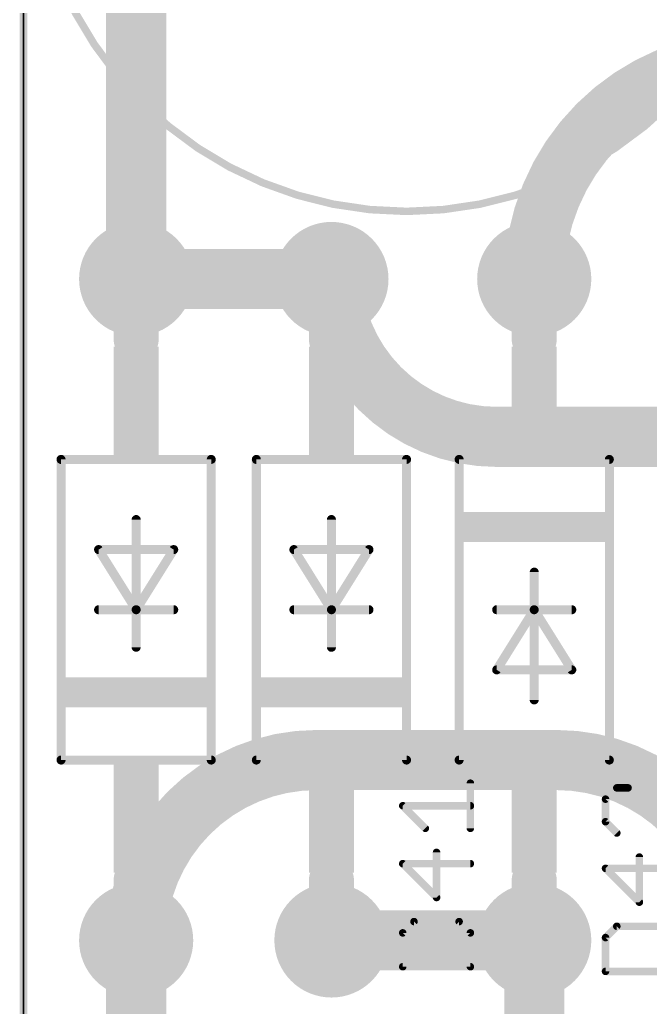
# Model space of a CAD drawing. Extents: x -4 to 220, y -9 to 53.
# Drawn here: x -0.06 to 10.6, y 13.35 to 30.04 of the extents above; entities that cross this region are included whole.
import ezdxf

# ---------------------------------------------------------------- set-up
doc = ezdxf.new("R2010")
doc.units = 0
for name, color, linetype in [('1', 14, 'CONTINUOUS'), ('16', 174, 'CONTINUOUS'), ('17', 94, 'CONTINUOUS'), ('20', 178, 'CONTINUOUS'), ('21', 251, 'CONTINUOUS'), ('23', 178, 'CONTINUOUS'), ('25', 251, 'CONTINUOUS'), ('51', 251, 'CONTINUOUS')]:
    doc.layers.add(name, color=color, linetype=linetype)

# ---------------------------------------------------------------- blocks, each defined once
blk = doc.blocks.new('RECT')
blk.add_solid([(-0.5, -0.5), (0.5, -0.5), (-0.5, 0.5), (0.5, 0.5)])
blk = doc.blocks.new('ROUNDP')
at = {"const_width": 0.5}
blk.add_lwpolyline([(0, -0.25, 1), (0, 0.25, 1), (0, -0.25)], format="xyb", dxfattribs=at)

msp = doc.modelspace()

# ---------------------------------------------------------------- linework, layer by layer
at = {"layer": '1', "const_width": 0.127}
msp.add_lwpolyline([(0, 37.211), (0, 0)], dxfattribs=at)
at = {"layer": '16', "const_width": 1.016}
for points in [[(1.905, 25.654), (1.905, 34.544)], [(5.207, 25.654), (5.207, 25.781)], [(1.905, 25.654), (5.207, 25.654)], [(8.001, 22.987), (13.335, 22.987)], [(4.953, 17.526), (9.017, 17.526)], [(1.905, 14.478), (1.905, 14.605)], [(1.905, 11.557), (1.905, 14.478)], [(8.636, 14.478), (5.207, 14.478)], [(8.636, 10.922), (8.636, 14.478)]]:
    msp.add_lwpolyline(points, dxfattribs=at)
at = {"layer": '16'}
for points, const_width in [([(12.319, 29.337, 0.4142), (8.636, 25.654)], 1.016), ([(5.461, 25.781, 1), (4.953, 25.781)], 0.508), ([(5.207, 25.781, 0.4142), (8.001, 22.987)], 1.016), ([(5.461, 25.781, 1), (4.953, 25.781)], 0.508), ([(1.905, 25.908, 1), (1.905, 25.4)], 0.508), ([(5.207, 25.4, 1), (5.207, 25.908)], 0.508), ([(1.651, 25.654, 1), (2.159, 25.654)], 0.508), ([(4.953, 25.654, 1), (5.461, 25.654)], 0.508), ([(8.382, 25.654, 1), (8.89, 25.654)], 0.508), ([(8.001, 23.241, 1), (8.001, 22.733)], 0.508), ([(8.001, 22.733, 1), (8.001, 23.241)], 0.508), ([(4.953, 17.526, 0.4142), (1.905, 14.478)], 1.016), ([(4.953, 17.78, 1), (4.953, 17.272)], 0.508), ([(4.953, 17.272, 1), (4.953, 17.78)], 0.508), ([(12.065, 14.478, 0.4142), (9.017, 17.526)], 1.016), ([(9.017, 17.78, 1), (9.017, 17.272)], 0.508), ([(9.017, 17.272, 1), (9.017, 17.78)], 0.508), ([(2.159, 14.605, 1), (1.651, 14.605)], 0.508), ([(2.159, 14.478, 1), (1.651, 14.478)], 0.508), ([(5.207, 14.732, 1), (5.207, 14.224)], 0.508), ([(8.89, 14.478, 1), (8.382, 14.478)], 0.508), ([(8.636, 14.224, 1), (8.636, 14.732)], 0.508), ([(1.651, 14.478, 1), (2.159, 14.478)], 0.508), ([(1.651, 14.478, 1), (2.159, 14.478)], 0.508)]:
    msp.add_lwpolyline(points, format="xyb", dxfattribs=dict(at, const_width=const_width))
at = {"layer": '20', "const_width": 0.0254}
msp.add_lwpolyline([(0, 44.45), (0, 0)], dxfattribs=at)
at = {"layer": '21'}
for points, const_width in [([(6.477, 26.797, 1), (6.477, 39.497, 1), (6.477, 26.797)], 0.127), ([(0.635, 22.6441, 1), (0.635, 22.5679)], 0.0762), ([(0.6731, 22.606, 1), (0.5969, 22.606)], 0.0762), ([(3.2131, 22.606, 1), (3.1369, 22.606)], 0.0762), ([(3.175, 22.5679, 1), (3.175, 22.6441)], 0.0762), ([(3.937, 22.6441, 1), (3.937, 22.5679)], 0.0762), ([(3.9751, 22.606, 1), (3.8989, 22.606)], 0.0762), ([(6.5151, 22.606, 1), (6.4389, 22.606)], 0.0762), ([(6.477, 22.5679, 1), (6.477, 22.6441)], 0.0762), ([(7.4041, 22.606, 1), (7.3279, 22.606)], 0.0762), ([(7.366, 22.6441, 1), (7.366, 22.5679)], 0.0762), ([(9.9441, 22.606, 1), (9.8679, 22.606)], 0.0762), ([(9.906, 22.5679, 1), (9.906, 22.6441)], 0.0762), ([(1.9431, 21.59, 1), (1.8669, 21.59)], 0.0762), ([(5.2451, 21.59, 1), (5.1689, 21.59)], 0.0762), ([(1.27, 21.1201, 1), (1.27, 21.0439)], 0.0762), ([(1.3023, 21.1022, 1), (1.2377, 21.0618)], 0.0762), ([(2.5723, 21.0618, 1), (2.5077, 21.1022)], 0.0762), ([(2.54, 21.0439, 1), (2.54, 21.1201)], 0.0762), ([(4.572, 21.1201, 1), (4.572, 21.0439)], 0.0762), ([(4.6043, 21.1022, 1), (4.5397, 21.0618)], 0.0762), ([(5.8743, 21.0618, 1), (5.8097, 21.1022)], 0.0762), ([(5.842, 21.0439, 1), (5.842, 21.1201)], 0.0762), ([(8.6741, 20.701, 1), (8.5979, 20.701)], 0.0762), ([(1.27, 20.1041, 1), (1.27, 20.0279)], 0.0762), ([(1.9431, 20.066, 1), (1.8669, 20.066)], 0.0762), ([(1.905, 20.1041, 1), (1.905, 20.0279)], 0.0762), ([(1.8727, 20.0862, 1), (1.9373, 20.0458)], 0.0762), ([(1.8669, 20.066, 1), (1.9431, 20.066)], 0.0762), ([(1.8727, 20.0458, 1), (1.9373, 20.0862)], 0.0762), ([(1.905, 20.0279, 1), (1.905, 20.1041)], 0.0762), ([(2.54, 20.0279, 1), (2.54, 20.1041)], 0.0762), ([(4.572, 20.1041, 1), (4.572, 20.0279)], 0.0762), ([(5.2451, 20.066, 1), (5.1689, 20.066)], 0.0762), ([(5.207, 20.1041, 1), (5.207, 20.0279)], 0.0762), ([(5.1747, 20.0862, 1), (5.2393, 20.0458)], 0.0762), ([(5.1689, 20.066, 1), (5.2451, 20.066)], 0.0762), ([(5.1747, 20.0458, 1), (5.2393, 20.0862)], 0.0762), ([(5.207, 20.0279, 1), (5.207, 20.1041)], 0.0762), ([(5.842, 20.0279, 1), (5.842, 20.1041)], 0.0762), ([(8.001, 20.1041, 1), (8.001, 20.0279)], 0.0762), ([(8.6741, 20.066, 1), (8.5979, 20.066)], 0.0762), ([(8.6683, 20.0862, 1), (8.6037, 20.0458)], 0.0762), ([(8.636, 20.1041, 1), (8.636, 20.0279)], 0.0762), ([(8.5979, 20.066, 1), (8.6741, 20.066)], 0.0762), ([(8.6683, 20.0458, 1), (8.6037, 20.0862)], 0.0762), ([(8.636, 20.0279, 1), (8.636, 20.1041)], 0.0762), ([(9.271, 20.0279, 1), (9.271, 20.1041)], 0.0762), ([(1.8669, 19.431, 1), (1.9431, 19.431)], 0.0762), ([(5.1689, 19.431, 1), (5.2451, 19.431)], 0.0762), ([(8.001, 19.0881, 1), (8.001, 19.0119)], 0.0762), ([(7.9687, 19.0702, 1), (8.0333, 19.0298)], 0.0762), ([(9.2387, 19.0298, 1), (9.3033, 19.0702)], 0.0762), ([(9.271, 19.0119, 1), (9.271, 19.0881)], 0.0762), ([(8.5979, 18.542, 1), (8.6741, 18.542)], 0.0762), ([(0.635, 17.5641, 1), (0.635, 17.4879)], 0.0762), ([(0.5969, 17.526, 1), (0.6731, 17.526)], 0.0762), ([(3.1369, 17.526, 1), (3.2131, 17.526)], 0.0762), ([(3.175, 17.4879, 1), (3.175, 17.5641)], 0.0762), ([(3.937, 17.5641, 1), (3.937, 17.4879)], 0.0762), ([(3.8989, 17.526, 1), (3.9751, 17.526)], 0.0762), ([(6.4389, 17.526, 1), (6.5151, 17.526)], 0.0762), ([(6.477, 17.4879, 1), (6.477, 17.5641)], 0.0762), ([(7.366, 17.5641, 1), (7.366, 17.4879)], 0.0762), ([(7.3279, 17.526, 1), (7.4041, 17.526)], 0.0762), ([(9.8679, 17.526, 1), (9.9441, 17.526)], 0.0762), ([(9.906, 17.4879, 1), (9.906, 17.5641)], 0.0762)]:
    msp.add_lwpolyline(points, format="xyb", dxfattribs=dict(at, const_width=const_width))
at = {"layer": '21', "const_width": 0.1524}
for points in [[(3.175, 22.606), (0.635, 22.606)], [(0.635, 17.526), (0.635, 22.606)], [(3.175, 22.606), (3.175, 17.526)], [(6.477, 22.606), (3.937, 22.606)], [(3.937, 17.526), (3.937, 22.606)], [(6.477, 22.606), (6.477, 17.526)], [(7.366, 17.526), (7.366, 22.606)], [(9.906, 22.606), (7.366, 22.606)], [(9.906, 22.606), (9.906, 17.526)], [(1.905, 20.066), (1.905, 21.59)], [(5.207, 20.066), (5.207, 21.59)], [(1.27, 21.082), (2.54, 21.082)], [(1.905, 20.066), (1.27, 21.082)], [(2.54, 21.082), (1.905, 20.066)], [(4.572, 21.082), (5.842, 21.082)], [(5.207, 20.066), (4.572, 21.082)], [(5.842, 21.082), (5.207, 20.066)], [(8.636, 20.701), (8.636, 20.066)], [(1.27, 20.066), (1.905, 20.066)], [(1.905, 19.431), (1.905, 20.066)], [(1.905, 20.066), (2.54, 20.066)], [(4.572, 20.066), (5.207, 20.066)], [(5.207, 19.431), (5.207, 20.066)], [(5.207, 20.066), (5.842, 20.066)], [(8.001, 19.05), (8.636, 20.066)], [(8.636, 20.066), (8.001, 20.066)], [(8.636, 20.066), (8.636, 18.542)], [(8.636, 20.066), (9.271, 19.05)], [(9.271, 20.066), (8.636, 20.066)], [(9.271, 19.05), (8.001, 19.05)], [(0.635, 17.526), (3.175, 17.526)], [(3.937, 17.526), (6.477, 17.526)], [(7.366, 17.526), (9.906, 17.526)]]:
    msp.add_lwpolyline(points, dxfattribs=at)
at = {"layer": '23'}
for p in [(1.905, 20.066), (5.207, 20.066), (8.636, 20.066)]:
    msp.add_point(p, dxfattribs=at)
at = {"layer": '25', "const_width": 0.127}
for points in [[(7.5565, 16.3723), (7.5565, 17.1349)], [(10.0322, 17.0557), (9.8415, 16.8651)], [(10.2229, 17.0557), (10.0322, 17.0557)], [(10.9855, 16.2931), (10.2229, 17.0557)], [(9.8415, 16.8651), (9.8415, 16.4838)], [(6.7938, 16.3723), (6.4125, 16.7536)], [(6.4125, 16.7536), (7.5565, 16.7536)], [(9.8415, 16.4838), (10.0322, 16.2931)], [(6.9845, 15.2029), (6.9845, 15.9655)], [(10.4135, 15.1237), (10.4135, 15.8864)], [(7.5565, 15.7749), (6.4125, 15.7749)], [(6.4125, 15.7749), (6.9845, 15.2029)], [(10.9855, 15.6957), (9.8415, 15.6957)], [(9.8415, 15.6957), (10.4135, 15.1237)], [(6.6032, 14.7962), (6.4125, 14.6055)], [(7.3658, 14.7962), (6.6032, 14.7962)], [(7.5565, 14.6055), (7.3658, 14.7962)], [(10.0322, 14.717), (9.8415, 14.5263)], [(10.7948, 14.717), (10.0322, 14.717)], [(6.4125, 14.6055), (6.4125, 14.0335)], [(7.5565, 14.0335), (7.5565, 14.6055)], [(9.8415, 14.5263), (9.8415, 13.9543)], [(6.4125, 14.0335), (7.5565, 14.0335)], [(9.8415, 13.9543), (10.9855, 13.9543)]]:
    msp.add_lwpolyline(points, dxfattribs=at)
at = {"layer": '25', "const_width": 0.0635}
for points in [[(7.5883, 17.1349, 1), (7.5248, 17.1349)], [(10.0322, 17.0875, 1), (10.0322, 17.024)], [(10.0546, 17.0333, 1), (10.0097, 17.0782)], [(10.2453, 17.0782, 1), (10.2004, 17.0333)], [(10.2229, 17.024, 1), (10.2229, 17.0875)], [(9.8733, 16.8651, 1), (9.8098, 16.8651)], [(9.8191, 16.8875, 1), (9.864, 16.8426)], [(6.4125, 16.7854, 1), (6.4125, 16.7219)], [(6.435, 16.7761, 1), (6.3901, 16.7312)], [(7.5565, 16.7219, 1), (7.5565, 16.7854)], [(9.864, 16.5062, 1), (9.8191, 16.4613)], [(6.7714, 16.3498, 1), (6.8163, 16.3947)], [(7.5248, 16.3723, 1), (7.5883, 16.3723)], [(9.8098, 16.4838, 1), (9.8733, 16.4838)], [(10.0097, 16.2706, 1), (10.0546, 16.3155)], [(7.0163, 15.9655, 1), (6.9528, 15.9655)], [(10.4453, 15.8864, 1), (10.3818, 15.8864)], [(6.4125, 15.8066, 1), (6.4125, 15.7431)], [(6.435, 15.7973, 1), (6.3901, 15.7524)], [(7.5565, 15.7431, 1), (7.5565, 15.8066)], [(9.8415, 15.7274, 1), (9.8415, 15.6639)], [(9.864, 15.7181, 1), (9.8191, 15.6732)], [(6.9528, 15.2029, 1), (7.0163, 15.2029)], [(6.9621, 15.1804, 1), (7.007, 15.2253)], [(10.3818, 15.1237, 1), (10.4453, 15.1237)], [(10.3911, 15.1012, 1), (10.436, 15.1462)], [(6.6032, 14.8279, 1), (6.6032, 14.7644)], [(6.6256, 14.7737, 1), (6.5807, 14.8186)], [(7.3883, 14.8186, 1), (7.3434, 14.7737)], [(7.3658, 14.7644, 1), (7.3658, 14.8279)], [(10.0322, 14.7487, 1), (10.0322, 14.6852)], [(10.0546, 14.6945, 1), (10.0097, 14.7394)], [(6.4443, 14.6055, 1), (6.3808, 14.6055)], [(6.3901, 14.6279, 1), (6.435, 14.583)], [(7.5883, 14.6055, 1), (7.5248, 14.6055)], [(7.534, 14.583, 1), (7.579, 14.6279)], [(9.8733, 14.5263, 1), (9.8098, 14.5263)], [(9.8191, 14.5487, 1), (9.864, 14.5038)], [(6.4125, 14.0653, 1), (6.4125, 14.0017)], [(6.3808, 14.0335, 1), (6.4443, 14.0335)], [(7.5248, 14.0335, 1), (7.5883, 14.0335)], [(7.5565, 14.0017, 1), (7.5565, 14.0653)], [(9.8415, 13.9861, 1), (9.8415, 13.9226)], [(9.8098, 13.9543, 1), (9.8733, 13.9543)]]:
    msp.add_lwpolyline(points, format="xyb", dxfattribs=at)
at = {"layer": '51', "const_width": 0.762}
for points in [[(1.905, 25.654), (1.905, 24.638)], [(5.207, 25.654), (5.207, 24.638)], [(8.636, 25.654), (8.636, 24.638)], [(1.905, 14.478), (1.905, 15.494)], [(5.207, 14.478), (5.207, 15.494)], [(8.636, 14.478), (8.636, 15.494)]]:
    msp.add_lwpolyline(points, dxfattribs=at)
at = {"layer": '51', "const_width": 0.381}
for points in [[(2.0955, 25.654, 1), (1.7145, 25.654)], [(5.3975, 25.654, 1), (5.0165, 25.654)], [(8.8265, 25.654, 1), (8.4455, 25.654)], [(1.7145, 24.638, 1), (2.0955, 24.638)], [(5.0165, 24.638, 1), (5.3975, 24.638)], [(8.4455, 24.638, 1), (8.8265, 24.638)], [(2.0955, 15.494, 1), (1.7145, 15.494)], [(5.3975, 15.494, 1), (5.0165, 15.494)], [(8.8265, 15.494, 1), (8.4455, 15.494)], [(1.7145, 14.478, 1), (2.0955, 14.478)], [(5.0165, 14.478, 1), (5.3975, 14.478)], [(8.4455, 14.478, 1), (8.8265, 14.478)]]:
    msp.add_lwpolyline(points, format="xyb", dxfattribs=at)

# ---------------------------------------------------------------- block references
at = {"layer": '17'}
for p, xscale, yscale, rotation in [((1.905, 25.654), 1.9304, 1.9304, 90), ((1.905, 25.654), 1.9304, 1.9304, 90), ((1.905, 25.654), 1.8, 1.8, 90), ((1.905, 25.654), 1.8, 1.8, 90), ((1.905, 25.654), 1.8, 1.8, 90), ((1.905, 25.654), 1.8, 1.8, 90), ((1.905, 25.654), 1.8, 1.8, 90), ((1.905, 25.654), 1.8, 1.8, 90), ((1.905, 25.654), 1.8, 1.8, 90), ((1.905, 25.654), 1.8, 1.8, 90), ((1.905, 25.654), 1.8, 1.8, 90), ((1.905, 25.654), 1.8, 1.8, 90), ((1.905, 25.654), 1.8, 1.8, 90), ((1.905, 25.654), 1.8, 1.8, 90), ((1.905, 25.654), 1.8, 1.8, 90), ((1.905, 25.654), 1.8, 1.8, 90), ((5.207, 25.654), 1.9304, 1.9304, 90), ((5.207, 25.654), 1.9304, 1.9304, 90), ((5.207, 25.654), 1.8, 1.8, 90), ((5.207, 25.654), 1.8, 1.8, 90), ((5.207, 25.654), 1.8, 1.8, 90), ((5.207, 25.654), 1.8, 1.8, 90), ((5.207, 25.654), 1.8, 1.8, 90), ((5.207, 25.654), 1.8, 1.8, 90), ((5.207, 25.654), 1.8, 1.8, 90), ((5.207, 25.654), 1.8, 1.8, 90), ((5.207, 25.654), 1.8, 1.8, 90), ((5.207, 25.654), 1.8, 1.8, 90), ((5.207, 25.654), 1.8, 1.8, 90), ((5.207, 25.654), 1.8, 1.8, 90), ((5.207, 25.654), 1.8, 1.8, 90), ((5.207, 25.654), 1.8, 1.8, 90), ((8.636, 25.654), 1.9304, 1.9304, 270), ((8.636, 25.654), 1.9304, 1.9304, 270), ((8.636, 25.654), 1.8, 1.8, 270), ((8.636, 25.654), 1.8, 1.8, 270), ((8.636, 25.654), 1.8, 1.8, 270), ((8.636, 25.654), 1.8, 1.8, 270), ((8.636, 25.654), 1.8, 1.8, 270), ((8.636, 25.654), 1.8, 1.8, 270), ((8.636, 25.654), 1.8, 1.8, 270), ((8.636, 25.654), 1.8, 1.8, 270), ((8.636, 25.654), 1.8, 1.8, 270), ((8.636, 25.654), 1.8, 1.8, 270), ((8.636, 25.654), 1.8, 1.8, 270), ((8.636, 25.654), 1.8, 1.8, 270), ((8.636, 25.654), 1.8, 1.8, 270), ((8.636, 25.654), 1.8, 1.8, 270), ((1.905, 14.478), 1.9304, 1.9304, 90), ((1.905, 14.478), 1.9304, 1.9304, 90), ((1.905, 14.478), 1.8, 1.8, 90), ((1.905, 14.478), 1.8, 1.8, 90), ((1.905, 14.478), 1.8, 1.8, 90), ((1.905, 14.478), 1.8, 1.8, 90), ((1.905, 14.478), 1.8, 1.8, 90), ((1.905, 14.478), 1.8, 1.8, 90), ((1.905, 14.478), 1.8, 1.8, 90), ((1.905, 14.478), 1.8, 1.8, 90), ((1.905, 14.478), 1.8, 1.8, 90), ((1.905, 14.478), 1.8, 1.8, 90), ((1.905, 14.478), 1.8, 1.8, 90), ((1.905, 14.478), 1.8, 1.8, 90), ((1.905, 14.478), 1.8, 1.8, 90), ((1.905, 14.478), 1.8, 1.8, 90), ((5.207, 14.478), 1.9304, 1.9304, 90), ((5.207, 14.478), 1.9304, 1.9304, 90), ((5.207, 14.478), 1.8, 1.8, 90), ((5.207, 14.478), 1.8, 1.8, 90), ((5.207, 14.478), 1.8, 1.8, 90), ((5.207, 14.478), 1.8, 1.8, 90), ((5.207, 14.478), 1.8, 1.8, 90), ((5.207, 14.478), 1.8, 1.8, 90), ((5.207, 14.478), 1.8, 1.8, 90), ((5.207, 14.478), 1.8, 1.8, 90), ((5.207, 14.478), 1.8, 1.8, 90), ((5.207, 14.478), 1.8, 1.8, 90), ((5.207, 14.478), 1.8, 1.8, 90), ((5.207, 14.478), 1.8, 1.8, 90), ((5.207, 14.478), 1.8, 1.8, 90), ((5.207, 14.478), 1.8, 1.8, 90), ((8.636, 14.478), 1.9304, 1.9304, 270), ((8.636, 14.478), 1.9304, 1.9304, 270), ((8.636, 14.478), 1.8, 1.8, 270), ((8.636, 14.478), 1.8, 1.8, 270), ((8.636, 14.478), 1.8, 1.8, 270), ((8.636, 14.478), 1.8, 1.8, 270), ((8.636, 14.478), 1.8, 1.8, 270), ((8.636, 14.478), 1.8, 1.8, 270), ((8.636, 14.478), 1.8, 1.8, 270), ((8.636, 14.478), 1.8, 1.8, 270), ((8.636, 14.478), 1.8, 1.8, 270), ((8.636, 14.478), 1.8, 1.8, 270), ((8.636, 14.478), 1.8, 1.8, 270), ((8.636, 14.478), 1.8, 1.8, 270), ((8.636, 14.478), 1.8, 1.8, 270), ((8.636, 14.478), 1.8, 1.8, 270)]:
    msp.add_blockref('ROUNDP', p, dxfattribs=dict(at, xscale=xscale, yscale=yscale, rotation=rotation))
at = {"layer": '21'}
for p, xscale, yscale, rotation in [((1.905, 23.5585), 1.905, 0.762, 90), ((5.207, 23.5585), 1.905, 0.762, 90), ((8.636, 23.5585), 1.905, 0.762, 270), ((8.636, 21.463), 0.508, 2.54, 270), ((1.905, 18.669), 0.508, 2.54, 90), ((5.207, 18.669), 0.508, 2.54, 90), ((1.905, 16.5735), 1.905, 0.762, 90), ((5.207, 16.5735), 1.905, 0.762, 90), ((8.636, 16.5735), 1.905, 0.762, 270)]:
    msp.add_blockref('RECT', p, dxfattribs=dict(at, xscale=xscale, yscale=yscale, rotation=rotation))

doc.saveas('drawing.dxf')
